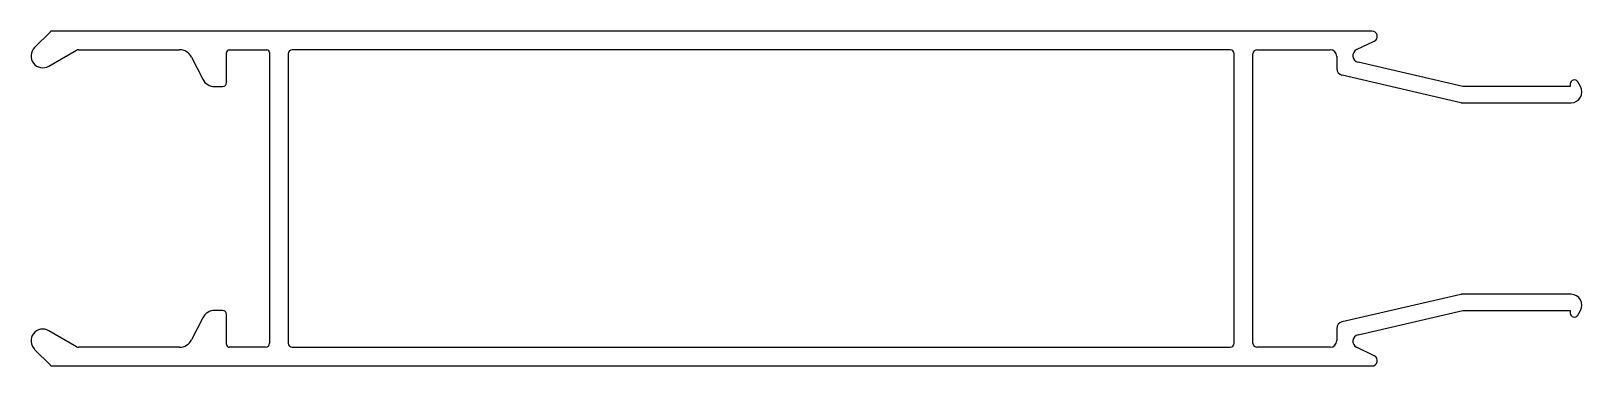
# Model space of a CAD drawing. Extents: x 479 to 595, y 709 to 734.
import ezdxf

# ---------------------------------------------------------------- set-up
doc = ezdxf.new("R2010")
doc.units = 0
doc.layers.get('0').update_dxf_attribs({"linetype": 'CONTINUOUS'})
doc.layers.add('BEMATING', color=1, linetype='CONTINUOUS')

msp = doc.modelspace()

# ---------------------------------------------------------------- linework, layer by layer
at = {"color": 0}
for p, q in [((498.68, 732.15), (498.68, 710.55)), ((568.98, 732.45), (498.98, 732.45)), ((569.28, 710.55), (569.28, 732.15)), ((498.98, 710.25), (568.98, 710.25))]:
    msp.add_line(p, q, dxfattribs=at)
for centre, start, end in [((498.98, 732.15), 90, 180), ((568.98, 732.15), 0, 90), ((498.98, 710.55), 180, 270), ((568.98, 710.55), 270, 0)]:
    msp.add_arc(centre, 0.3, start, end, dxfattribs=at)
at = {"layer": 'BEMATING', "color": 0}
for p, q in [((480.92, 733.79), (479.74, 732.61)), ((579.56, 733.85), (481.06, 733.85)), ((578.42, 732.46), (579.73, 733.09)), ((480.8, 731.22), (482.87, 732.41)), ((483.02, 732.45), (490.57, 732.45)), ((491.46, 731.9), (492.3, 730.25)), ((494.08, 730), (494.08, 732.25)), ((494.28, 732.45), (497.08, 732.45)), ((497.28, 732.25), (497.28, 710.55)), ((570.68, 710.55), (570.68, 732.15)), ((570.98, 732.45), (576.44, 732.45)), ((576.94, 731.95), (576.94, 731.05)), ((577.33, 730.57), (586.19, 728.51)), ((586.36, 729.7), (578.53, 731.52)), ((493.19, 729.7), (493.78, 729.7)), ((594.37, 729.7), (586.36, 729.7)), ((594.37, 729.9), (594.37, 729.7)), ((595.13, 729.71), (594.93, 730.05)), ((586.26, 728.5), (594.44, 728.5)), ((586.19, 714.19), (577.33, 712.14)), ((594.44, 714.2), (586.26, 714.2)), ((492.3, 712.45), (491.46, 710.8)), ((493.78, 713), (493.19, 713)), ((494.08, 710.45), (494.08, 712.7)), ((578.53, 711.18), (586.36, 713)), ((586.36, 713), (594.37, 713)), ((594.37, 713), (594.37, 712.8)), ((594.93, 712.65), (595.13, 712.99)), ((482.87, 710.29), (480.8, 711.48)), ((576.94, 711.65), (576.94, 710.75)), ((479.74, 710.09), (480.92, 708.91)), ((490.57, 710.25), (483.02, 710.25)), ((496.98, 710.25), (494.28, 710.25)), ((576.44, 710.25), (570.98, 710.25)), ((579.73, 709.61), (578.42, 710.25)), ((481.06, 708.85), (579.56, 708.85))]:
    msp.add_line(p, q, dxfattribs=at)
for centre, radius, start, end in [((481.06, 733.65), 0.2, 90, 135), ((579.56, 733.45), 0.4, 295.9108, 90), ((480.36, 731.99), 0.884, 135, 300), ((483.02, 732.15), 0.3, 90, 120), ((490.57, 731.45), 1, 26.9522, 90), ((494.28, 732.25), 0.2, 90, 180), ((497.08, 732.25), 0.2, 0, 90), ((570.98, 732.15), 0.3, 90, 180), ((576.44, 731.95), 0.5, 0, 90), ((578.64, 732.01), 0.5, 115.9108, 256.9407), ((577.44, 731.05), 0.5, 180, 256.9407), ((493.19, 730.7), 1, 206.9522, 270), ((493.78, 730), 0.3, 270, 0), ((594.67, 729.9), 0.3, 30.5742, 180), ((594.44, 729.3), 0.8, 270, 30.5742), ((586.26, 728.8), 0.3, 256.9407, 270), ((586.26, 713.9), 0.3, 90, 103.0593), ((594.44, 713.4), 0.8, 329.4258, 90), ((493.19, 712), 1, 90, 153.0478), ((493.78, 712.7), 0.3, 0, 90), ((577.44, 711.65), 0.5, 103.0593, 180), ((594.67, 712.8), 0.3, 180, 329.4258), ((480.36, 710.72), 0.884, 60, 225), ((490.57, 711.25), 1, 270, 333.0478), ((578.64, 710.7), 0.5, 103.0593, 244.0892), ((483.02, 710.55), 0.3, 240, 270), ((494.28, 710.45), 0.2, 180, 270), ((496.98, 710.55), 0.3, 270, 0), ((570.98, 710.55), 0.3, 180, 270), ((576.44, 710.75), 0.5, 270, 0), ((481.06, 709.05), 0.2, 225, 270), ((579.56, 709.25), 0.4, 270, 64.0892)]:
    msp.add_arc(centre, radius, start, end, dxfattribs=at)

doc.saveas('drawing.dxf')
